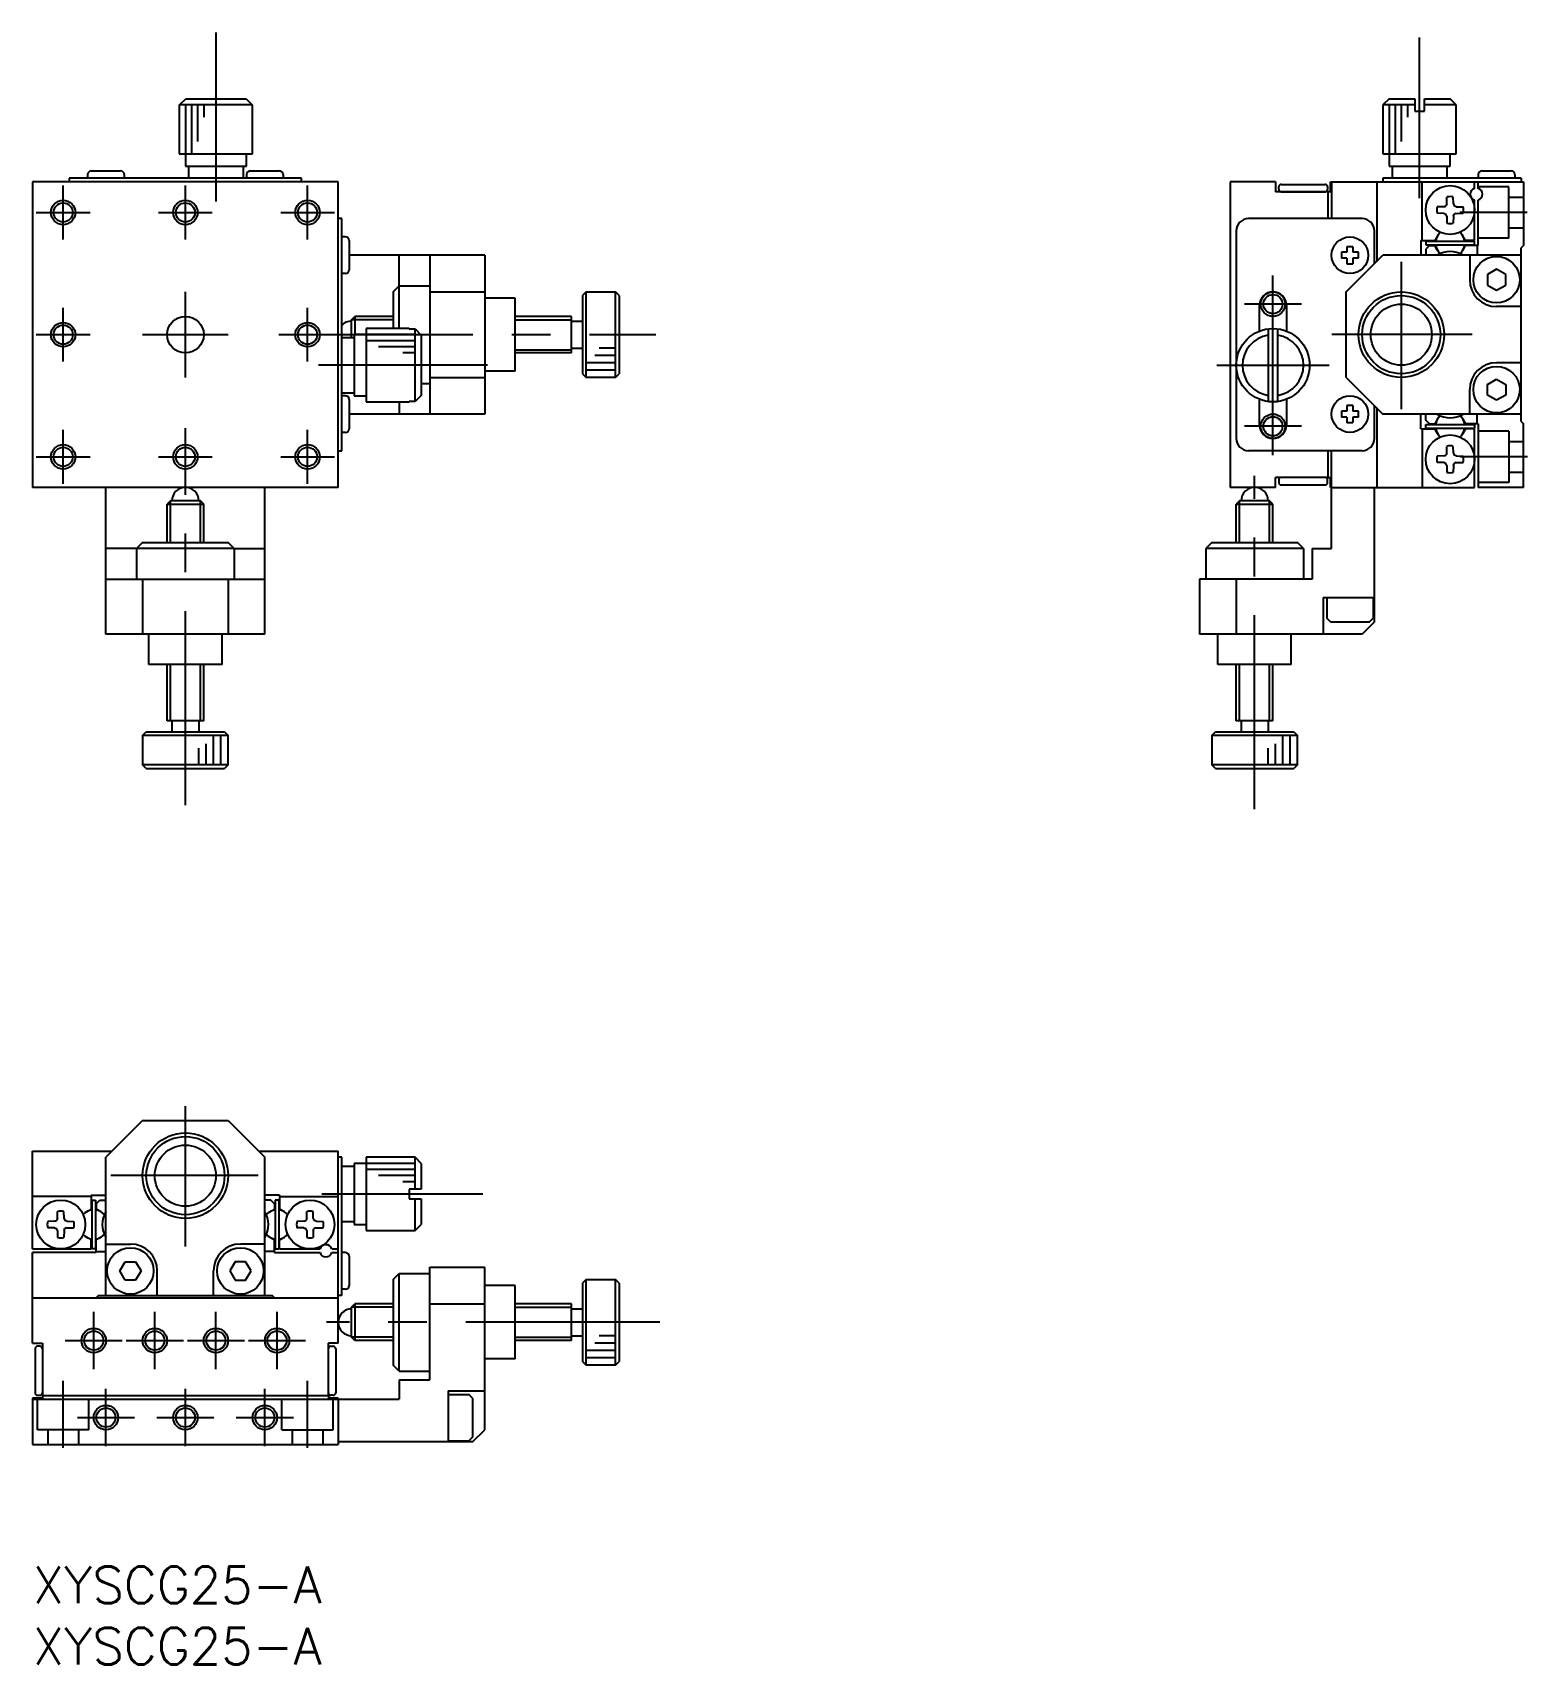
# Model space of a CAD drawing. Extents: x 0 to 122, y -8 to 126.
import ezdxf

# ---------------------------------------------------------------- set-up
doc = ezdxf.new("R2010")
doc.units = 0
doc.header["$LTSCALE"] = 0.5
doc.linetypes.add('CENTER', pattern=[50.8, 31.75, -6.35, 6.35, -6.35])
doc.linetypes.add('DASHED', pattern=[19.05, 12.7, -6.35])
for name, color, linetype in [('MSM_CENTER', 1, 'CENTER'), ('MSM_CONTINUOUS', 7, 'CONTINUOUS'), ('MSM_DASHED', 4, 'DASHED'), ('MSM_NARROW', 5, 'CONTINUOUS'), ('MSM_PART_NUMBER', 7, 'CONTINUOUS')]:
    doc.layers.add(name, color=color, linetype=linetype)
doc.styles.get("Standard").update_dxf_attribs({"font": 'txt.shx', "height": 3, "bigfont": 'bigfont.shx'})

msp = doc.modelspace()

# ---------------------------------------------------------------- linework, layer by layer
at = {"layer": 'MSM_CENTER'}
for p, q in [((15, 125.55), (15, 111.73)), ((113.5, 111.99), (113.5, 125.15)), ((2.5, 108.63), (2.5, 113.03)), ((12.5, 108.63), (12.5, 113.03)), ((22.5, 108.63), (22.5, 113.03)), ((0.3, 110.83), (4.7, 110.83)), ((10.3, 110.83), (14.7, 110.83)), ((20.3, 110.83), (24.7, 110.83)), ((122.29, 110.83), (116.8, 110.83)), ((101.5, 90.98), (101.5, 105.67)), ((112, 106.79), (112, 94.72)), ((12.5, 97.33), (12.5, 104.33)), ((2.5, 98.63), (2.5, 103.03)), ((22.5, 98.63), (22.5, 103.03)), ((103.84, 103.33), (99.16, 103.33)), ((0.3, 100.83), (4.7, 100.83)), ((9, 100.83), (16, 100.83)), ((20.16, 100.83), (51, 100.83)), ((20.3, 100.83), (24.7, 100.83)), ((117.8, 100.83), (106.32, 100.83)), ((37.22, 98.33), (23.4, 98.33)), ((96.9, 98.33), (106.1, 98.33)), ((2.5, 88.63), (2.5, 93.03)), ((12.5, 62.33), (12.5, 93.17)), ((12.5, 88.63), (12.5, 93.03)), ((22.5, 88.63), (22.5, 93.03)), ((103.84, 93.33), (99.16, 93.33)), ((0.3, 90.83), (4.7, 90.83)), ((10.3, 90.83), (14.7, 90.83)), ((20.3, 90.83), (24.7, 90.83)), ((122.32, 90.83), (116.83, 90.83)), ((100, 62), (100, 89.28)), ((12.5, 26.2), (12.5, 37.68)), ((18.46, 32), (6.39, 32)), ((23.67, 30.5), (36.83, 30.5)), ((5, 16.16), (5, 20.84)), ((10, 16.16), (10, 20.84)), ((15, 16.16), (15, 20.84)), ((20, 16.16), (20, 20.84)), ((51.32, 20), (24.05, 20)), ((2.66, 18.5), (7.34, 18.5)), ((7.66, 18.5), (12.34, 18.5)), ((12.66, 18.5), (17.34, 18.5)), ((17.66, 18.5), (22.34, 18.5)), ((2.5, 9.71), (2.5, 15.2)), ((22.5, 9.71), (22.5, 15.2)), ((6, 9.86), (6, 14.54)), ((12.5, 9.86), (12.5, 14.54)), ((19, 9.86), (19, 14.54)), ((3.66, 12.2), (8.34, 12.2)), ((10.16, 12.2), (14.84, 12.2)), ((16.66, 12.2), (21.34, 12.2))]:
    msp.add_line(p, q, dxfattribs=at)
at = {"layer": 'MSM_CONTINUOUS'}
for p, q in [((12, 119.13), (12.03, 119.13)), ((12, 119.13), (12, 115.63)), ((12.03, 119.63), (12.53, 120.13)), ((12.03, 119.13), (12.03, 119.63)), ((17.97, 119.63), (12.03, 119.63)), ((12.53, 120.13), (17.47, 120.13)), ((17.47, 120.13), (17.97, 119.63)), ((17.97, 119.63), (17.97, 119.13)), ((17.97, 119.13), (18, 119.13)), ((18, 115.63), (18, 119.13)), ((111, 120.13), (110.5, 119.63)), ((113.1, 119.63), (110.5, 119.63)), ((110.5, 119.63), (110.5, 115.63)), ((111, 120.13), (113.1, 120.13)), ((113.1, 120.13), (113.1, 119.13)), ((113.1, 119.13), (113.9, 119.13)), ((113.9, 120.13), (116, 120.13)), ((113.9, 119.13), (113.9, 120.13)), ((116.5, 119.63), (113.9, 119.63)), ((116.5, 119.63), (116, 120.13)), ((116.5, 115.63), (116.5, 119.63)), ((12, 115.63), (18, 115.63)), ((12.5, 115.63), (12.5, 114.63)), ((17.5, 114.63), (17.5, 115.63)), ((110.5, 115.63), (116.5, 115.63)), ((111, 115.63), (111, 114.63)), ((116, 114.63), (116, 115.63)), ((22, 113.63), (3, 113.63)), ((3, 113.63), (3, 113.33)), ((4.5, 113.93), (4.5, 113.63)), ((4.8, 114.23), (7.2, 114.23)), ((7.5, 113.93), (7.5, 113.63)), ((12.5, 114.63), (17.5, 114.63)), ((12.75, 114.63), (12.75, 113.63)), ((17.25, 113.63), (17.25, 114.63)), ((17.5, 113.93), (17.5, 113.63)), ((17.8, 114.23), (20.2, 114.23)), ((20.5, 113.93), (20.5, 113.63)), ((22, 113.33), (22, 113.63)), ((121.8, 113.63), (110.5, 113.63)), ((110.5, 113.63), (110.5, 113.33)), ((111, 114.63), (116, 114.63)), ((111.25, 114.63), (111.25, 113.63)), ((115.75, 113.63), (115.75, 114.63)), ((118.3, 113.93), (118.3, 113.63)), ((118.6, 114.23), (121, 114.23)), ((121.3, 113.93), (121.3, 113.63)), ((121.8, 113.63), (121.8, 113.33)), ((25, 113.33), (0, 113.33)), ((0, 113.33), (0, 88.33)), ((25, 88.33), (25, 113.33)), ((98, 113.33), (98, 88.33)), ((101.7, 113.33), (98, 113.33)), ((101.7, 113.33), (101.7, 112.53)), ((106.2, 112.53), (101.7, 112.53)), ((101.97, 112.73), (101.97, 112.93)), ((102.17, 113.13), (105.77, 113.13)), ((102.17, 112.53), (105.77, 112.53)), ((105.97, 112.93), (105.97, 112.73)), ((106, 112.53), (106, 110.33)), ((106.2, 113.33), (122, 113.33)), ((106.2, 112.53), (106.2, 113.33)), ((106.3, 113.33), (106.3, 110.33)), ((110, 113.33), (110, 106.83)), ((113.7, 108.53), (113.7, 113.33)), ((118, 112.8), (118, 113.33)), ((118.3, 112.8), (118.3, 113.33)), ((122, 113.33), (122, 108.13)), ((115.5, 111.3), (114.93, 111.29)), ((115.5, 111.3), (115.66, 111.37)), ((115.73, 111.53), (115.66, 111.37)), ((115.73, 111.53), (115.74, 112.09)), ((116.27, 111.53), (116.26, 112.09)), ((116.27, 111.53), (116.34, 111.37)), ((116.5, 111.3), (116.34, 111.37)), ((116.5, 111.3), (117.07, 111.29)), ((118, 108.53), (118, 111.85)), ((118.3, 108.13), (118.3, 111.85)), ((25.3, 110.33), (25, 110.33)), ((25.3, 91.33), (25.3, 110.33)), ((108.8, 110.33), (99.5, 110.33)), ((115.5, 110.76), (114.93, 110.77)), ((115.5, 110.76), (115.66, 110.68)), ((115.73, 110.52), (115.66, 110.68)), ((115.73, 110.52), (115.74, 109.96)), ((116.27, 110.52), (116.26, 109.96)), ((116.27, 110.52), (116.34, 110.68)), ((116.5, 110.76), (116.34, 110.68)), ((116.5, 110.76), (117.07, 110.77)), ((25.6, 108.83), (25.3, 108.83)), ((25.9, 108.53), (25.9, 106.13)), ((98.5, 109.33), (98.5, 92.33)), ((109.8, 106.63), (109.8, 109.33)), ((113.6, 108.53), (113.6, 107.33)), ((113.6, 108.53), (114.74, 108.53)), ((114, 108.48), (118, 108.48)), ((114, 108.48), (114, 108.18)), ((114, 108.18), (118, 108.18)), ((114.97, 108.92), (114.74, 108.53)), ((117.26, 108.53), (117.03, 108.92)), ((118, 108.53), (117.26, 108.53)), ((118, 108.18), (118, 108.48)), ((37, 107.33), (25.9, 107.33)), ((30, 104.83), (30, 107.33)), ((32.5, 107.33), (32.5, 94.33)), ((37, 107.33), (37, 94.33)), ((107.1, 107.58), (107.1, 107.08)), ((107.55, 107.58), (107.1, 107.58)), ((107.55, 107.08), (107.1, 107.08)), ((107.5, 104.33), (110.5, 107.33)), ((108.05, 108.03), (107.55, 108.03)), ((107.55, 108.03), (107.55, 107.58)), ((107.55, 107.08), (107.55, 106.63)), ((108.05, 108.03), (108.05, 107.58)), ((108.5, 107.58), (108.05, 107.58)), ((108.05, 107.08), (108.05, 106.63)), ((108.5, 107.08), (108.05, 107.08)), ((108.5, 107.08), (108.5, 107.58)), ((121.8, 107.33), (110.5, 107.33)), ((114.3, 108.13), (114, 107.83)), ((114, 107.83), (114, 107.33)), ((114.3, 108.13), (114.74, 108.13)), ((114.97, 107.73), (114.74, 108.13)), ((117.03, 107.73), (117.26, 108.13)), ((118.3, 108.13), (117.27, 108.13)), ((117.6, 107.33), (117.6, 105.33)), ((118.2, 108.13), (118.2, 107.33)), ((122, 108.13), (121.8, 107.93)), ((121.8, 93.73), (121.8, 107.93)), ((25.6, 105.83), (25.3, 105.83)), ((107.55, 106.63), (108.05, 106.63)), ((119.8, 106.19), (119.05, 105.76)), ((119.05, 105.76), (119.05, 104.89)), ((120.55, 105.76), (119.8, 106.19)), ((120.55, 104.89), (120.55, 105.76)), ((29.5, 104.33), (30, 104.83)), ((29.5, 104.33), (29.5, 101.33)), ((30, 104.83), (32.5, 104.83)), ((30, 101.33), (30, 104.83)), ((32.5, 104.33), (37, 104.33)), ((45.3, 104.33), (45, 104.03)), ((45.3, 104.33), (47.7, 104.33)), ((45.3, 97.33), (45.3, 104.33)), ((48, 104.03), (47.7, 104.33)), ((47.7, 97.33), (47.7, 104.33)), ((107.5, 97.33), (107.5, 104.33)), ((119.05, 104.89), (119.8, 104.46)), ((119.8, 104.46), (120.55, 104.89)), ((39.5, 103.83), (37, 103.83)), ((39.5, 97.83), (39.5, 103.83)), ((45, 104.03), (45, 97.63)), ((48, 104.03), (48, 97.63)), ((100.4, 101.12), (100.4, 103.23)), ((102.6, 103.23), (102.6, 101.12)), ((121.8, 103.13), (119.8, 103.13)), ((26.1, 102.05), (26.37, 102.33)), ((26.1, 100.58), (26.1, 102.05)), ((26.37, 102.33), (26.37, 100.83)), ((29.5, 102.33), (26.37, 102.33)), ((44.1, 102.33), (39.5, 102.33)), ((44.1, 99.33), (44.1, 102.33)), ((44.1, 101.93), (45, 101.93)), ((26.3, 100.58), (25.3, 100.58)), ((26.3, 100.83), (26.3, 95.83)), ((27.3, 100.83), (26.3, 100.83)), ((27.3, 101.33), (27.3, 95.33)), ((30.8, 101.33), (27.3, 101.33)), ((30.8, 101.33), (30.8, 101.3)), ((30.8, 101.3), (31.3, 101.3)), ((31.3, 95.35), (31.3, 101.3)), ((31.3, 101.3), (31.8, 100.79)), ((31.8, 100.79), (31.8, 95.86)), ((101.1, 101.3), (101.1, 95.35)), ((101.9, 95.35), (101.9, 101.3)), ((44.1, 99.33), (39.5, 99.33)), ((44.1, 99.73), (45, 99.73)), ((39.5, 97.83), (37, 97.83)), ((45, 97.63), (45.3, 97.33)), ((47.7, 97.33), (48, 97.63)), ((121.8, 98.53), (119.8, 98.53)), ((31.8, 96.83), (32.5, 96.83)), ((32.5, 97.33), (37, 97.33)), ((47.7, 97.33), (45.3, 97.33)), ((107.5, 97.33), (110.5, 94.33)), ((117.6, 94.33), (117.6, 96.33)), ((119.05, 96.76), (119.8, 97.19)), ((119.05, 95.89), (119.05, 96.76)), ((119.8, 97.19), (120.55, 96.76)), ((120.55, 96.76), (120.55, 95.89)), ((25.3, 96.08), (26.3, 96.08)), ((25.6, 95.83), (25.3, 95.83)), ((25.9, 95.53), (25.9, 93.13)), ((26.3, 95.83), (27.3, 95.83)), ((27.3, 95.33), (30.8, 95.33)), ((30, 95.33), (30, 94.33)), ((30.8, 95.35), (30.8, 95.33)), ((31.3, 95.35), (30.8, 95.35)), ((31.8, 95.86), (31.3, 95.35)), ((100.4, 93.43), (100.4, 95.53)), ((102.6, 95.53), (102.6, 93.43)), ((108.05, 95.03), (107.55, 95.03)), ((107.55, 95.03), (107.55, 94.58)), ((108.05, 95.03), (108.05, 94.58)), ((109.8, 92.33), (109.8, 95.03)), ((110, 94.83), (110, 88.33)), ((119.8, 95.46), (119.05, 95.89)), ((120.55, 95.89), (119.8, 95.46)), ((37, 94.33), (25.9, 94.33)), ((107.55, 94.58), (107.1, 94.58)), ((107.1, 94.58), (107.1, 94.08)), ((107.55, 94.08), (107.1, 94.08)), ((107.55, 94.08), (107.55, 93.63)), ((107.55, 93.63), (108.05, 93.63)), ((108.5, 94.58), (108.05, 94.58)), ((108.05, 94.08), (108.05, 93.63)), ((108.5, 94.08), (108.05, 94.08)), ((108.5, 94.08), (108.5, 94.58)), ((121.8, 94.33), (110.5, 94.33)), ((113.6, 93.13), (113.6, 94.33)), ((114, 93.83), (114, 94.33)), ((114.3, 93.53), (114, 93.83)), ((114.3, 93.53), (114.74, 93.53)), ((114.97, 93.92), (114.74, 93.53)), ((117.03, 93.92), (117.26, 93.53)), ((118.3, 93.53), (117.27, 93.53)), ((118.2, 93.53), (118.2, 94.33)), ((118.3, 93.53), (118.3, 88.33)), ((121.8, 93.73), (122, 93.53)), ((122, 88.33), (122, 93.53)), ((25.6, 92.83), (25.3, 92.83)), ((113.6, 93.13), (114.74, 93.13)), ((113.7, 93.13), (113.7, 88.33)), ((114, 93.48), (118, 93.48)), ((114, 93.18), (114, 93.48)), ((114, 93.18), (118, 93.18)), ((114.97, 92.73), (114.74, 93.13)), ((117.26, 93.13), (117.03, 92.73)), ((118, 93.13), (117.26, 93.13)), ((118, 93.48), (118, 93.18)), ((118, 88.33), (118, 93.13)), ((25, 91.33), (25.3, 91.33)), ((108.8, 91.33), (99.5, 91.33)), ((106, 91.33), (106, 89.13)), ((106.3, 83.33), (106.3, 91.33)), ((115.5, 90.9), (114.93, 90.89)), ((115.5, 90.9), (115.66, 90.97)), ((115.73, 91.13), (115.66, 90.97)), ((115.73, 91.13), (115.74, 91.69)), ((116.27, 91.13), (116.26, 91.69)), ((116.27, 91.13), (116.34, 90.97)), ((116.5, 90.9), (116.34, 90.97)), ((116.5, 90.9), (117.07, 90.89)), ((115.5, 90.36), (114.93, 90.37)), ((115.5, 90.36), (115.66, 90.28)), ((115.73, 90.12), (115.66, 90.28)), ((115.73, 90.12), (115.74, 89.56)), ((116.27, 90.12), (116.26, 89.56)), ((116.27, 90.12), (116.34, 90.28)), ((116.5, 90.36), (116.34, 90.28)), ((116.5, 90.36), (117.07, 90.37)), ((25, 88.33), (0, 88.33)), ((6, 76.33), (6, 88.33)), ((19, 76.33), (19, 88.33)), ((101.7, 88.33), (98, 88.33)), ((101.7, 88.33), (101.7, 89.13)), ((106, 89.13), (101.7, 89.13)), ((101.97, 88.93), (101.97, 88.73)), ((102.17, 88.53), (105.77, 88.53)), ((105.97, 88.73), (105.97, 88.93)), ((106, 89.13), (106.2, 89.13)), ((106.2, 88.33), (106.2, 89.13)), ((106.2, 88.33), (118, 88.33)), ((109.8, 77.33), (109.8, 88.33)), ((122, 88.33), (118.3, 88.33)), ((11.27, 87.23), (11, 86.95)), ((11, 86.95), (14, 86.95)), ((11, 83.83), (11, 86.95)), ((13.73, 87.23), (11.27, 87.23)), ((14, 86.95), (13.73, 87.23)), ((14, 83.83), (14, 86.95)), ((98.77, 87.23), (98.5, 86.95)), ((98.5, 86.95), (101.5, 86.95)), ((98.5, 83.83), (98.5, 86.95)), ((101.23, 87.23), (98.77, 87.23)), ((101.5, 86.95), (101.23, 87.23)), ((101.5, 83.83), (101.5, 86.95)), ((8.5, 83.33), (6, 83.33)), ((9, 83.83), (8.5, 83.33)), ((8.5, 83.33), (8.5, 80.83)), ((16.5, 83.33), (8.5, 83.33)), ((9, 83.83), (16, 83.83)), ((16.5, 83.33), (16, 83.83)), ((16.5, 83.33), (16.5, 80.83)), ((16.5, 83.33), (19, 83.33)), ((96.5, 83.83), (96, 83.33)), ((104, 83.33), (96, 83.33)), ((96, 83.33), (96, 80.83)), ((96.5, 83.83), (103.5, 83.83)), ((104, 83.33), (103.5, 83.83)), ((104, 83.33), (104, 80.83)), ((104.7, 83.33), (104.7, 80.83)), ((104.7, 83.33), (106.3, 83.33)), ((6, 80.83), (19, 80.83)), ((9, 80.83), (9, 76.33)), ((16, 80.83), (16, 76.33)), ((95.5, 80.83), (95.5, 76.33)), ((104.7, 80.83), (95.5, 80.83)), ((98.5, 80.83), (98.5, 76.33)), ((105.6, 79.33), (109.8, 79.33)), ((105.6, 79.33), (105.6, 76.33)), ((105.9, 79.33), (105.9, 77.63)), ((109.7, 79.33), (109.7, 77.63)), ((106.2, 77.33), (105.9, 77.63)), ((109.4, 77.33), (109.7, 77.63)), ((19, 76.33), (6, 76.33)), ((9.5, 73.83), (9.5, 76.33)), ((15.5, 73.83), (15.5, 76.33)), ((108.8, 76.33), (95.5, 76.33)), ((97, 73.83), (97, 76.33)), ((103, 73.83), (103, 76.33)), ((106.2, 77.33), (109.4, 77.33)), ((109.8, 77.33), (108.8, 76.33)), ((15.5, 73.83), (9.5, 73.83)), ((11, 69.23), (11, 73.83)), ((14, 69.23), (14, 73.83)), ((103, 73.83), (97, 73.83)), ((98.5, 69.23), (98.5, 73.83)), ((101.5, 69.23), (101.5, 73.83)), ((9, 68.03), (9.3, 68.33)), ((9.3, 68.33), (15.7, 68.33)), ((14, 69.23), (11, 69.23)), ((11.4, 69.23), (11.4, 68.33)), ((13.6, 69.23), (13.6, 68.33)), ((15.7, 68.33), (16, 68.03)), ((96.5, 68.03), (96.8, 68.33)), ((96.8, 68.33), (103.2, 68.33)), ((101.5, 69.23), (98.5, 69.23)), ((98.9, 69.23), (98.9, 68.33)), ((101.1, 69.23), (101.1, 68.33)), ((103.2, 68.33), (103.5, 68.03)), ((9, 68.03), (9, 65.63)), ((16, 68.03), (9, 68.03)), ((16, 65.63), (16, 68.03)), ((103.5, 68.03), (96.5, 68.03)), ((96.5, 68.03), (96.5, 65.63)), ((103.5, 65.63), (103.5, 68.03)), ((9.3, 65.33), (9, 65.63)), ((16, 65.63), (9, 65.63)), ((16, 65.63), (15.7, 65.33)), ((103.5, 65.63), (96.5, 65.63)), ((96.8, 65.33), (96.5, 65.63)), ((103.5, 65.63), (103.2, 65.33)), ((9.3, 65.33), (15.7, 65.33)), ((96.8, 65.33), (103.2, 65.33)), ((9, 36.5), (6, 33.5)), ((9, 36.5), (16, 36.5)), ((16, 36.5), (19, 33.5)), ((0, 26), (0, 34)), ((0, 34), (6.5, 34)), ((6, 22.2), (6, 33.5)), ((18.5, 34), (25, 34)), ((19, 22.2), (19, 33.5)), ((25, 18.3), (25, 34)), ((25.3, 33.5), (25, 33.5)), ((25.3, 22.2), (25.3, 33.5)), ((31.3, 33.5), (27.3, 33.5)), ((27.3, 33.5), (27.3, 27.5)), ((31.3, 30.9), (31.3, 33.5)), ((31.8, 33), (31.3, 33.5)), ((26.3, 32.75), (25.3, 32.75)), ((27.3, 33), (26.3, 33)), ((26.3, 33), (26.3, 28)), ((31.8, 33), (31.8, 30.9)), ((30.8, 30.9), (30.8, 30.1)), ((31.8, 30.9), (30.8, 30.9)), ((4.8, 30.3), (0, 30.3)), ((4.8, 30.4), (6, 30.4)), ((4.8, 30.4), (4.8, 29.26)), ((4.85, 30), (4.85, 26)), ((4.85, 30), (5.15, 30)), ((5.15, 30), (5.15, 26)), ((5.2, 29.7), (5.5, 30)), ((5.2, 29.7), (5.2, 29.26)), ((5.5, 30), (6, 30)), ((20.2, 30.4), (19, 30.4)), ((19.5, 30), (19, 30)), ((19.8, 29.7), (19.5, 30)), ((19.8, 29.7), (19.8, 29.26)), ((19.85, 30), (19.85, 26)), ((20.15, 30), (19.85, 30)), ((20.15, 30), (20.15, 26)), ((20.2, 30.4), (20.2, 29.26)), ((20.2, 30.3), (25, 30.3)), ((30.8, 30.1), (31.8, 30.1)), ((31.3, 27.5), (31.3, 30.1)), ((31.8, 30.1), (31.8, 28)), ((1.8, 28.27), (1.23, 28.26)), ((1.8, 28.27), (1.96, 28.34)), ((2.03, 28.5), (1.96, 28.34)), ((2.03, 28.5), (2.04, 29.07)), ((2.57, 28.5), (2.56, 29.07)), ((2.57, 28.5), (2.64, 28.34)), ((2.8, 28.27), (2.64, 28.34)), ((2.8, 28.27), (3.37, 28.26)), ((4.4, 29.03), (4.8, 29.26)), ((5.6, 29.03), (5.2, 29.26)), ((19.4, 29.03), (19.8, 29.26)), ((20.6, 29.03), (20.2, 29.26)), ((22.2, 28.27), (21.63, 28.26)), ((22.2, 28.27), (22.36, 28.34)), ((22.43, 28.5), (22.36, 28.34)), ((22.43, 28.5), (22.44, 29.07)), ((22.97, 28.5), (22.96, 29.07)), ((22.97, 28.5), (23.04, 28.34)), ((23.2, 28.27), (23.04, 28.34)), ((23.2, 28.27), (23.77, 28.26)), ((25.3, 28.25), (26.3, 28.25)), ((1.8, 27.73), (1.23, 27.74)), ((1.8, 27.73), (1.96, 27.66)), ((2.03, 27.5), (1.96, 27.66)), ((2.03, 27.5), (2.04, 26.93)), ((2.57, 27.5), (2.56, 26.93)), ((2.57, 27.5), (2.64, 27.66)), ((2.8, 27.73), (2.64, 27.66)), ((2.8, 27.73), (3.37, 27.74)), ((4.8, 26.74), (4.4, 26.97)), ((4.8, 26), (4.8, 26.74)), ((5.6, 26.97), (5.2, 26.74)), ((5.2, 25.7), (5.2, 26.73)), ((19.4, 26.97), (19.8, 26.74)), ((19.8, 25.7), (19.8, 26.73)), ((20.2, 26.74), (20.6, 26.97)), ((20.2, 26), (20.2, 26.74)), ((22.2, 27.73), (21.63, 27.74)), ((22.2, 27.73), (22.36, 27.66)), ((22.43, 27.5), (22.36, 27.66)), ((22.43, 27.5), (22.44, 26.93)), ((22.97, 27.5), (22.96, 26.93)), ((22.97, 27.5), (23.04, 27.66)), ((23.2, 27.73), (23.04, 27.66)), ((23.2, 27.73), (23.77, 27.74)), ((26.3, 28), (27.3, 28)), ((27.3, 27.5), (31.3, 27.5)), ((31.3, 27.5), (31.8, 28)), ((0, 26), (4.8, 26)), ((0, 18.3), (0, 25.7)), ((5.2, 25.7), (0, 25.7)), ((5.15, 26), (4.85, 26)), ((5.2, 25.8), (6, 25.8)), ((6, 26.4), (8, 26.4)), ((19, 26.4), (17, 26.4)), ((19.8, 25.8), (19, 25.8)), ((19.8, 25.7), (23.52, 25.7)), ((19.85, 26), (20.15, 26)), ((20.2, 26), (23.52, 26)), ((24.48, 26), (25, 26)), ((24.48, 25.7), (25, 25.7)), ((25.6, 25.7), (25.3, 25.7)), ((25.9, 25.4), (25.9, 23)), ((7.13, 24.2), (7.57, 24.95)), ((7.57, 23.45), (7.13, 24.2)), ((7.57, 24.95), (8.43, 24.95)), ((8.43, 24.95), (8.87, 24.2)), ((8.87, 24.2), (8.43, 23.45)), ((10.2, 22.2), (10.2, 24.2)), ((14.8, 22.2), (14.8, 24.2)), ((16.57, 24.95), (16.13, 24.2)), ((16.13, 24.2), (16.57, 23.45)), ((17.43, 24.95), (16.57, 24.95)), ((17.87, 24.2), (17.43, 24.95)), ((17.43, 23.45), (17.87, 24.2)), ((32.5, 24.5), (37, 24.5)), ((32.5, 15.3), (32.5, 24.5)), ((37, 11.2), (37, 24.5)), ((8.43, 23.45), (7.57, 23.45)), ((16.57, 23.45), (17.43, 23.45)), ((29.5, 23.5), (30, 24)), ((29.5, 23.5), (29.5, 16.5)), ((30, 16), (30, 24)), ((30, 24), (32.5, 24)), ((39.5, 23), (37, 23)), ((39.5, 17), (39.5, 23)), ((45.3, 23.5), (45, 23.2)), ((45, 23.2), (45, 16.8)), ((45.3, 16.5), (45.3, 23.5)), ((45.3, 23.5), (47.7, 23.5)), ((47.7, 16.5), (47.7, 23.5)), ((48, 23.2), (47.7, 23.5)), ((48, 23.2), (48, 16.8)), ((0, 22), (25, 22)), ((5.4, 22.2), (5.2, 22)), ((5.4, 22.2), (19.6, 22.2)), ((19.8, 22), (19.6, 22.2)), ((25.3, 22.2), (25, 22.2)), ((25.6, 22.7), (25.3, 22.7)), ((26.1, 21.23), (26.37, 21.5)), ((26.37, 21.5), (26.37, 18.5)), ((29.5, 21.5), (26.37, 21.5)), ((32.5, 21.5), (37, 21.5)), ((44.1, 21.5), (39.5, 21.5)), ((44.1, 18.5), (44.1, 21.5)), ((26.1, 18.77), (26.1, 21.23)), ((44.1, 21.1), (45, 21.1)), ((26.37, 18.5), (26.1, 18.77)), ((44.1, 18.9), (45, 18.9)), ((0, 18.3), (0.8, 18.3)), ((0.2, 17.83), (0.2, 14.23)), ((0.6, 18.03), (0.4, 18.03)), ((0.8, 18.3), (0.8, 13.8)), ((0.8, 17.83), (0.8, 14.23)), ((24.2, 14), (24.2, 18.3)), ((25, 18.3), (24.2, 18.3)), ((24.4, 18.03), (24.6, 18.03)), ((24.8, 17.83), (24.8, 14.23)), ((29.5, 18.5), (26.37, 18.5)), ((44.1, 18.5), (39.5, 18.5)), ((30, 16), (29.5, 16.5)), ((39.5, 17), (37, 17)), ((45, 16.8), (45.3, 16.5)), ((47.7, 16.5), (45.3, 16.5)), ((47.7, 16.5), (48, 16.8)), ((30, 16), (32.5, 16)), ((30, 15.3), (32.5, 15.3)), ((30, 15.3), (30, 13.7)), ((0, 13.8), (0, 10)), ((0.8, 13.8), (0, 13.8)), ((0, 13.7), (30, 13.7)), ((0.4, 14.03), (0.6, 14.03)), ((0.8, 14), (24.2, 14)), ((24.2, 14), (24.2, 13.8)), ((25, 13.8), (24.2, 13.8)), ((24.6, 14.03), (24.4, 14.03)), ((25, 13.8), (25, 10)), ((34, 14.4), (34, 10.2)), ((34, 14.4), (37, 14.4)), ((34, 14.1), (35.7, 14.1)), ((36, 13.8), (35.7, 14.1)), ((36, 13.8), (36, 10.6)), ((36, 10.2), (37, 11.2)), ((0, 10), (25, 10)), ((36, 10.2), (25, 10.2)), ((34, 10.3), (35.7, 10.3)), ((36, 10.6), (35.7, 10.3))]:
    msp.add_line(p, q, dxfattribs=at)
for centre, radius in [((116, 111.03), 2), ((2.5, 110.83), 0.783), ((12.5, 110.83), 0.783), ((22.5, 110.83), 0.783), ((107.8, 107.33), 1.5), ((119.8, 105.33), 1.9), ((112, 100.83), 3.5), ((101.5, 103.33), 0.783), ((112, 100.83), 3.2), ((112, 100.83), 2.5), ((2.5, 100.83), 0.783), ((12.5, 100.83), 1.5), ((22.5, 100.83), 0.783), ((101.5, 98.33), 3), ((119.8, 96.33), 1.9), ((107.8, 94.33), 1.5), ((101.5, 93.33), 0.783), ((116, 90.63), 2), ((2.5, 90.83), 0.783), ((12.5, 90.83), 0.783), ((22.5, 90.83), 0.783), ((12.5, 32), 3.5), ((12.5, 32), 3.2), ((12.5, 32), 2.5), ((2.3, 28), 2), ((22.7, 28), 2), ((8, 24.2), 1.9), ((17, 24.2), 1.9), ((5, 18.5), 0.783), ((10, 18.5), 0.783), ((15, 18.5), 0.783), ((20, 18.5), 0.783), ((6, 12.2), 0.783), ((12.5, 12.2), 0.783), ((19, 12.2), 0.783)]:
    msp.add_circle(centre, radius, dxfattribs=at)
for centre, radius, start, end in [((4.8, 113.93), 0.3, 90, 180), ((7.2, 113.93), 0.3, 0, 90), ((17.8, 113.93), 0.3, 90, 180), ((20.2, 113.93), 0.3, 0, 90), ((118.6, 113.93), 0.3, 90, 180), ((121, 113.93), 0.3, 0, 90), ((102.17, 112.93), 0.2, 90, 180), ((102.17, 112.73), 0.2, 180, 270), ((105.77, 112.93), 0.2, 0, 90), ((105.77, 112.73), 0.2, 270, 0), ((118.15, 112.33), 0.5, 107.4578, 252.5422), ((118.15, 112.33), 0.5, 287.4576, 72.5424), ((116, 111.03), 1.1, 166.328, 193.672), ((116, 111.03), 1.1, 76.328, 103.672), ((116, 111.03), 1.1, 346.328, 13.672), ((99.5, 109.33), 1, 90, 180), ((108.8, 109.33), 1, 0, 90), ((116, 111.03), 1.1, 256.328, 283.672), ((25.6, 108.53), 0.3, 0, 90), ((116, 108.33), 1.19, 132.9283, 172.7622), ((116, 108.33), 1.19, 187.2378, 227.0717), ((116.09, 108.23), 1.32, 133.1314, 148.5453), ((116, 108.33), 1.19, 7.2378, 47.0717), ((115.91, 108.23), 1.32, 31.4547, 46.8672), ((116, 108.33), 1.19, 312.9283, 352.7622), ((116, 105.63), 2, 58.2117, 121.7883), ((116.09, 108.42), 1.32, 211.4547, 226.8672), ((115.91, 108.42), 1.32, 313.1328, 328.5453), ((25.6, 106.13), 0.3, 270, 0), ((101.5, 103.23), 1.1, 0, 180), ((119.8, 105.33), 2.2, 180, 270), ((26.1, 100.83), 1.1, 90, 136.658), ((101.5, 98.33), 2.5, 99.2069, 260.7931), ((101.5, 98.33), 2.5, 279.2069, 80.7931), ((119.8, 96.33), 2.2, 90, 180), ((25.6, 95.53), 0.3, 0, 90), ((116, 93.33), 1.19, 132.9283, 172.7622), ((116, 96.03), 2, 238.2115, 301.7885), ((116.09, 93.23), 1.32, 133.1328, 148.5453), ((115.91, 93.23), 1.32, 31.4547, 46.8672), ((116, 93.33), 1.19, 7.2378, 47.0717), ((25.6, 93.13), 0.3, 270, 0), ((99.5, 92.33), 1, 180, 270), ((101.5, 93.43), 1.1, 180, 0), ((108.8, 92.33), 1, 270, 0), ((116, 93.33), 1.19, 187.2378, 227.0717), ((116.09, 93.42), 1.32, 211.4547, 226.8686), ((116, 93.33), 1.19, 312.9283, 352.7622), ((115.91, 93.42), 1.32, 313.1328, 328.5453), ((116, 90.63), 1.1, 166.328, 193.672), ((116, 90.63), 1.1, 76.328, 103.672), ((116, 90.63), 1.1, 346.328, 13.672), ((116, 90.63), 1.1, 256.328, 283.672), ((12.5, 87.23), 1.1, 0, 180), ((100, 87.23), 1.1, 0, 180), ((102.17, 88.93), 0.2, 90, 180), ((102.17, 88.73), 0.2, 180, 270), ((105.77, 88.93), 0.2, 0, 90), ((105.77, 88.73), 0.2, 270, 0), ((2.3, 28), 1.1, 166.328, 193.672), ((2.3, 28), 1.1, 76.328, 103.672), ((2.3, 28), 1.1, 346.328, 13.672), ((5, 28), 1.19, 97.2378, 137.0717), ((5.09, 27.91), 1.32, 121.4547, 136.8686), ((5, 28), 1.19, 42.9283, 82.7622), ((4.91, 27.91), 1.32, 43.1328, 58.5453), ((7.7, 28), 2, 148.2115, 211.7885), ((17.3, 28), 2, 328.2117, 31.7883), ((20, 28), 1.19, 97.2378, 137.0717), ((20.09, 27.91), 1.32, 121.4547, 136.8672), ((20, 28), 1.19, 42.9283, 82.7622), ((19.91, 27.91), 1.32, 43.1314, 58.5453), ((22.7, 28), 1.1, 166.328, 193.672), ((22.7, 28), 1.1, 76.328, 103.672), ((22.7, 28), 1.1, 346.328, 13.672), ((2.3, 28), 1.1, 256.328, 283.672), ((5, 28), 1.19, 222.9283, 262.7622), ((5.09, 28.09), 1.32, 223.1328, 238.5453), ((5, 28), 1.19, 277.2378, 317.0717), ((4.91, 28.09), 1.32, 301.4547, 316.8672), ((20, 28), 1.19, 222.9283, 262.7622), ((20.09, 28.09), 1.32, 223.1328, 238.5453), ((20, 28), 1.19, 277.2378, 317.0717), ((19.91, 28.09), 1.32, 301.4547, 316.8672), ((22.7, 28), 1.1, 256.328, 283.672), ((8, 24.2), 2.2, 0, 90), ((17, 24.2), 2.2, 90, 180), ((24, 25.85), 0.5, 17.4578, 162.5422), ((24, 25.85), 0.5, 197.4576, 342.5424), ((25.6, 25.4), 0.3, 0, 90), ((25.6, 23), 0.3, 270, 0), ((26.1, 20), 1.1, 90, 270), ((0.4, 17.83), 0.2, 90, 180), ((0.6, 17.83), 0.2, 0, 90), ((24.4, 17.83), 0.2, 90, 180), ((24.6, 17.83), 0.2, 0, 90), ((0.4, 14.23), 0.2, 180, 270), ((0.6, 14.23), 0.2, 270, 0), ((24.4, 14.23), 0.2, 180, 270), ((24.6, 14.23), 0.2, 270, 0)]:
    msp.add_arc(centre, radius, start, end, dxfattribs=at)
at = {"layer": 'MSM_DASHED'}
for p, q in [((120.8, 112.93), (118.3, 112.93)), ((120.8, 108.73), (120.8, 112.93)), ((120.8, 112.08), (122, 112.08)), ((120.8, 109.58), (122, 109.58)), ((120.8, 108.73), (118.3, 108.73)), ((120.8, 92.93), (118.3, 92.93)), ((120.8, 92.93), (120.8, 88.73)), ((120.8, 92.08), (122, 92.08)), ((120.8, 89.58), (122, 89.58)), ((120.8, 88.73), (118.3, 88.73)), ((0.4, 11.2), (0.4, 13.73)), ((4.6, 11.2), (4.6, 13.73)), ((20.4, 11.2), (20.4, 13.73)), ((24.6, 11.2), (24.6, 13.73)), ((4.6, 11.2), (0.4, 11.2)), ((1.25, 11.2), (1.25, 10.03)), ((3.75, 11.2), (3.75, 10.03)), ((20.4, 11.2), (24.6, 11.2)), ((21.25, 11.2), (21.25, 10.03)), ((23.75, 11.2), (23.75, 10.03))]:
    msp.add_line(p, q, dxfattribs=at)
at = {"layer": 'MSM_NARROW'}
for p, q in [((12.5, 119.63), (12.5, 115.63)), ((13, 119.63), (13, 115.63)), ((13.5, 119.63), (13.5, 116.63)), ((14, 119.63), (14, 118.63)), ((111, 119.63), (111, 115.63)), ((111.5, 119.63), (111.5, 115.63)), ((112, 119.63), (112, 116.63)), ((112.5, 119.63), (112.5, 118.63)), ((29.5, 102.05), (26.1, 102.05)), ((39.5, 102.05), (44.1, 102.05)), ((31.3, 100.83), (27.3, 100.83)), ((31.3, 100.33), (27.3, 100.33)), ((31.3, 99.83), (28.3, 99.83)), ((31.3, 99.33), (30.3, 99.33)), ((39.5, 99.6), (44.1, 99.6)), ((47.7, 99.13), (46, 99.13)), ((47.7, 99.73), (46.35, 99.73)), ((47.7, 98.53), (45.3, 98.53)), ((47.7, 97.93), (45.3, 97.93)), ((11.27, 83.83), (11.27, 87.23)), ((13.73, 83.83), (13.73, 87.23)), ((98.77, 83.83), (98.77, 87.23)), ((101.23, 83.83), (101.23, 87.23)), ((11.27, 69.23), (11.27, 73.83)), ((13.73, 69.23), (13.73, 73.83)), ((98.77, 69.23), (98.77, 73.83)), ((101.23, 69.23), (101.23, 73.83)), ((13.6, 65.63), (13.6, 66.98)), ((14.2, 65.63), (14.2, 67.33)), ((14.8, 65.63), (14.8, 68.03)), ((15.4, 65.63), (15.4, 68.03)), ((101.1, 65.63), (101.1, 66.98)), ((101.7, 65.63), (101.7, 67.33)), ((102.3, 65.63), (102.3, 68.03)), ((102.9, 65.63), (102.9, 68.03)), ((31.3, 33), (27.3, 33)), ((31.3, 32.5), (27.3, 32.5)), ((31.3, 32), (28.3, 32)), ((31.3, 31.5), (30.3, 31.5)), ((29.5, 21.23), (26.1, 21.23)), ((39.5, 21.23), (44.1, 21.23)), ((29.5, 18.77), (26.1, 18.77)), ((39.5, 18.77), (44.1, 18.77)), ((47.7, 18.9), (46.35, 18.9)), ((47.7, 17.7), (45.3, 17.7)), ((47.7, 18.3), (46, 18.3)), ((47.7, 17.1), (45.3, 17.1))]:
    msp.add_line(p, q, dxfattribs=at)
for centre in [(2.5, 110.83), (12.5, 110.83), (22.5, 110.83), (101.5, 103.33), (2.5, 100.83), (22.5, 100.83), (101.5, 93.33), (2.5, 90.83), (12.5, 90.83), (22.5, 90.83), (5, 18.5), (10, 18.5), (15, 18.5), (20, 18.5), (6, 12.2), (12.5, 12.2), (19, 12.2)]:
    msp.add_circle(centre, 1, dxfattribs=at)

# ---------------------------------------------------------------- texts
at = {"layer": 'MSM_PART_NUMBER'}
for p in [(0, -3), (0, -8)]:
    msp.add_text('XYSCG25-A', height=3, dxfattribs=at).set_placement(p)

doc.saveas('drawing.dxf')
